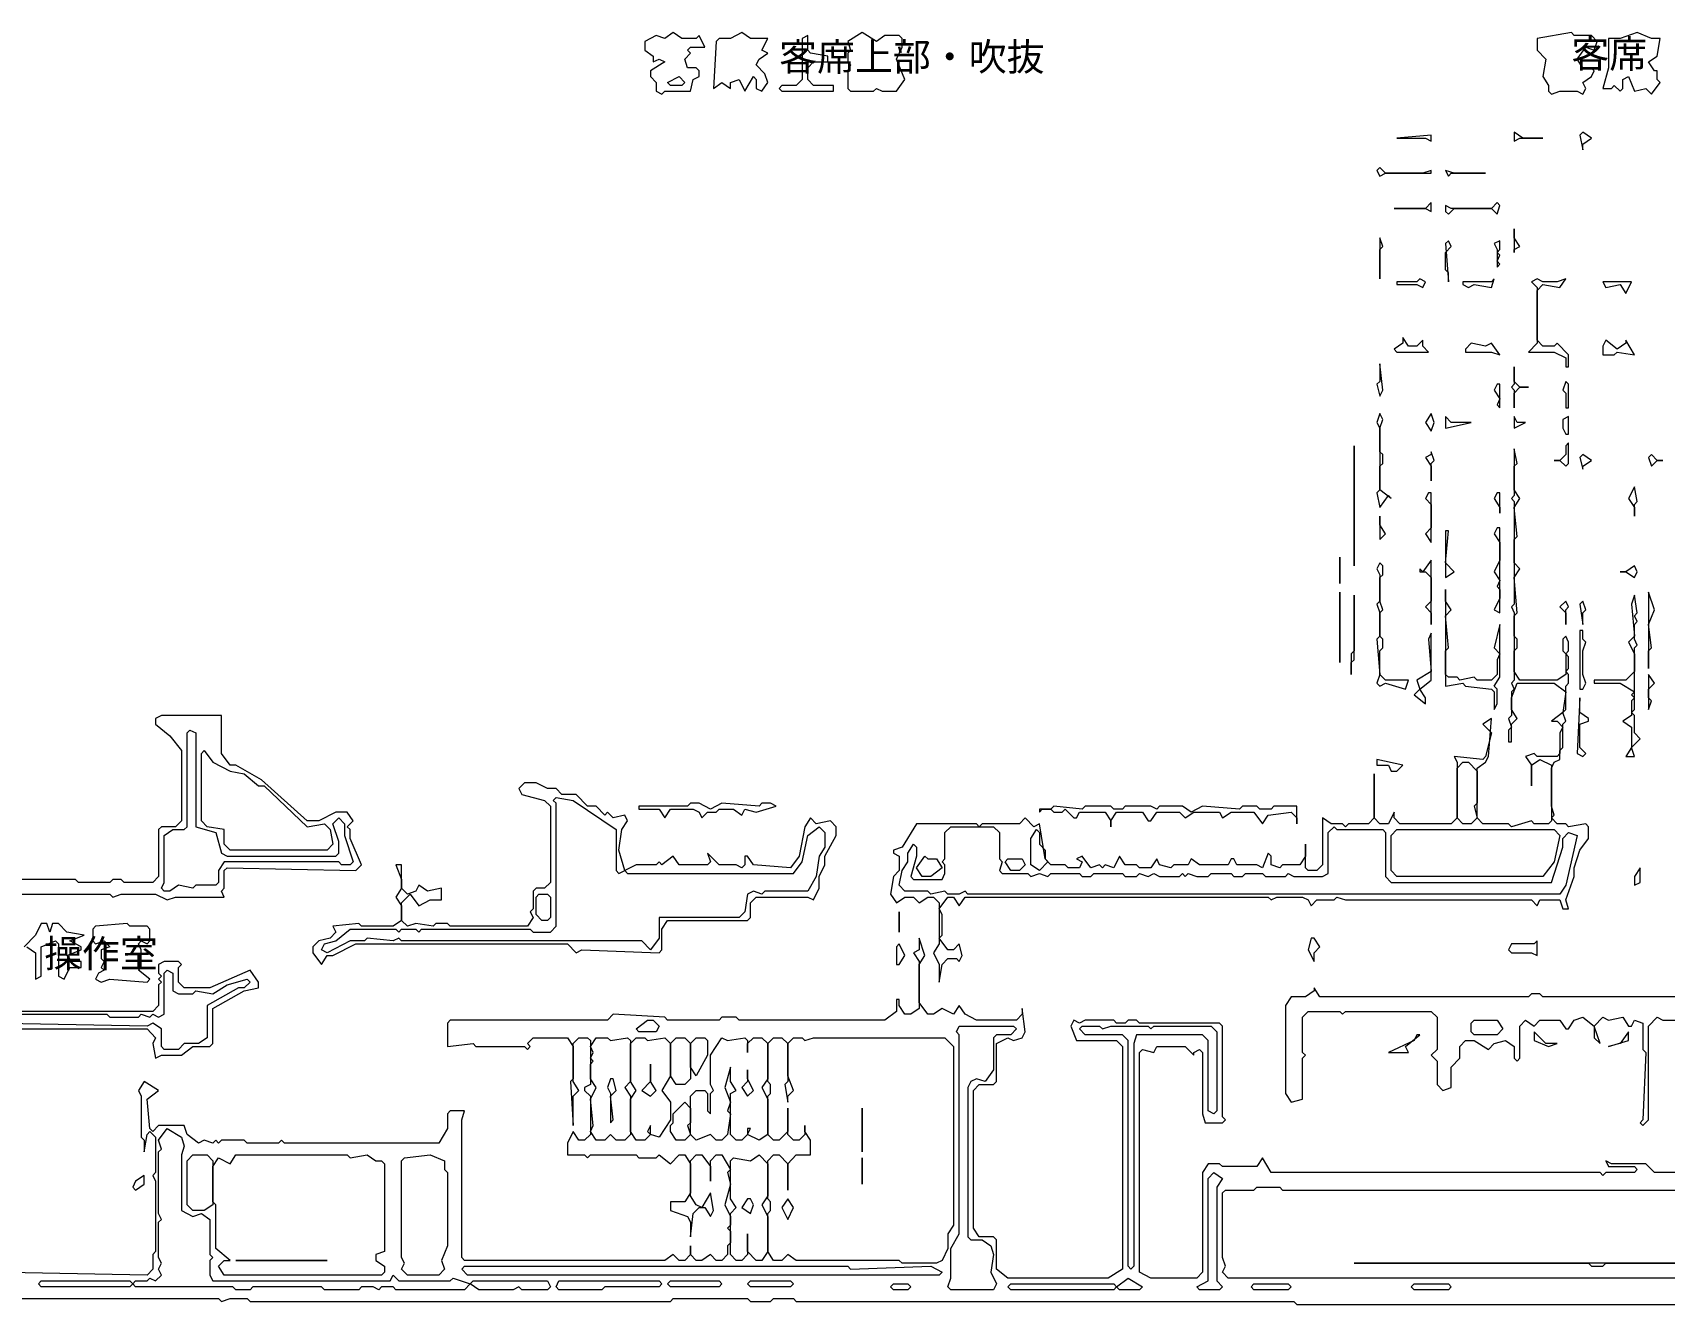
# Model space of a CAD drawing. Header units: millimetres. Extents: x -943 to 56469, y -4146 to 35647.
# Drawn here: x 19751 to 43235, y -351 to 17943 of the extents above; entities that cross this region are included whole.
import ezdxf

# ---------------------------------------------------------------- set-up
doc = ezdxf.new("R2010")
doc.units = ezdxf.units.MM
doc.layers.add('EDITABLE_ROOM_LABELS', color=7, linetype='Continuous', lineweight=18, true_color=0x50555f)
doc.layers.add('RASTER_CONTOURS', color=7, linetype='Continuous', lineweight=18, true_color=0x50555f)
doc.styles.add('JAPANESE', font='msgothic.ttc')

msp = doc.modelspace()

# ---------------------------------------------------------------- linework, layer by layer
at = {"layer": 'RASTER_CONTOURS'}
for points in [[(29342, 17901), (29301, 17859), (29095, 17859), (28972, 17943), (28848, 17859), (28725, 17901), (28560, 17817), (28560, 17690), (28684, 17606), (28684, 17522), (28766, 17564), (28848, 17522), (28643, 17395), (28643, 17311), (28725, 17227), (28725, 17100), (28807, 17058), (28848, 17100), (29219, 17100), (29260, 17269), (29342, 17311), (29342, 17395), (29301, 17437), (29178, 17437), (29137, 17564), (29219, 17648), (29178, 17690), (29219, 17732), (29425, 17732)], [(30330, 17859), (30083, 17859), (29960, 17943), (29795, 17859), (29631, 17859), (29589, 17817), (29548, 17142), (29672, 17227), (29795, 17142), (29795, 17227), (29919, 17269), (30001, 17100), (30125, 17311), (30166, 17269), (30166, 17142), (30248, 17100), (30330, 17227), (30289, 17353), (30166, 17479), (30207, 17564), (30330, 17648), (30248, 17690)], [(30824, 17859), (30824, 17269), (30742, 17184), (30536, 17184), (30495, 17142), (30536, 17100), (31277, 17100), (31277, 17184), (30989, 17184), (30907, 17269), (30907, 17437), (30989, 17522), (31195, 17522), (31195, 17606), (30948, 17648), (30907, 17690), (30907, 17901)], [(31483, 17817), (31524, 17690), (31483, 17648), (31483, 17522), (31524, 17479), (31483, 17395), (31483, 17142), (31524, 17100), (31853, 17100), (31895, 17142), (31977, 17100), (32183, 17100), (32306, 17269), (32183, 17564), (32265, 17732), (32265, 17859), (32224, 17901), (32018, 17901), (31895, 17817), (31689, 17943)], [(41403, 17859), (41403, 17690), (41527, 17564), (41486, 17311), (41568, 17184), (41568, 17100), (41609, 17058), (41733, 17100), (41980, 17100), (42062, 17058), (42103, 17142), (42062, 17227), (42186, 17311), (42227, 17395), (42186, 17437), (42062, 17437), (41980, 17564), (42103, 17732), (42227, 17690), (42268, 17817), (42186, 17901), (41939, 17901), (41897, 17943)], [(42433, 17859), (42433, 17437), (42350, 17142), (42474, 17142), (42515, 17184), (42597, 17100), (42638, 17142), (42638, 17269), (42721, 17311), (42803, 17100), (42968, 17142), (43050, 17058), (43173, 17227), (43132, 17269), (43132, 17395), (43091, 17395), (43009, 17522), (43132, 17606), (43173, 17859), (43050, 17859), (42844, 17943), (42597, 17859)], [(28890, 17227), (29054, 17311), (29137, 17227), (29095, 17184), (28931, 17184)], [(39386, 16426), (39798, 16426), (39880, 16383), (39880, 16468)], [(41074, 16510), (41074, 16383), (41156, 16426), (41486, 16426), (41198, 16426)], [(42062, 16510), (42021, 16468), (42062, 16257), (42062, 16341), (42186, 16426)], [(39098, 15962), (39139, 15878), (39222, 15920), (39880, 15920), (39880, 15962), (39757, 15920), (39222, 15920), (39139, 16004)], [(40086, 15962), (40127, 15878), (40169, 15920), (40662, 15920), (40210, 15920)], [(39880, 15498), (39798, 15414), (39345, 15414), (39798, 15414), (39880, 15372)], [(40868, 15456), (40827, 15498), (40745, 15414), (40169, 15414), (40086, 15456), (40086, 15372), (40127, 15330), (40210, 15414), (40745, 15414), (40827, 15330)], [(41074, 15119), (41074, 14782), (41074, 14824), (41156, 14866), (41074, 14992)], [(39139, 14992), (39139, 14402), (39139, 14824), (39181, 14866)], [(40127, 14950), (40086, 14908), (40127, 14360), (40127, 14487), (40086, 14529), (40086, 14782), (40169, 14866)], [(40868, 14950), (40786, 14908), (40827, 14824), (40827, 14571), (40868, 14613), (40827, 14655), (40868, 14740), (40827, 14782), (40868, 14824)], [(39798, 14360), (39716, 14402), (39675, 14360), (39386, 14360), (39386, 14318), (39675, 14318), (39757, 14276)], [(40786, 14402), (40745, 14360), (40333, 14360), (40333, 14318), (40415, 14276), (40498, 14318), (40745, 14276)], [(41403, 14402), (41321, 14360), (41403, 14276), (41403, 13475), (41280, 13348), (41650, 13348), (41815, 13264), (41815, 13138), (41856, 13138), (41856, 13306), (41692, 13475), (41650, 13433), (41486, 13433), (41403, 13517), (41403, 14234), (41486, 14318), (41733, 14276), (41815, 14402), (41692, 14360), (41486, 14360)], [(42350, 14360), (42391, 14276), (42597, 14318), (42680, 14192), (42762, 14360)], [(39345, 13391), (39386, 13348), (39839, 13348), (39757, 13433), (39757, 13517), (39675, 13433), (39551, 13433), (39469, 13559), (39469, 13475)], [(40374, 13391), (40374, 13348), (40745, 13348), (40868, 13306), (40745, 13475), (40662, 13433), (40457, 13475)], [(42350, 13433), (42350, 13306), (42515, 13306), (42556, 13348), (42803, 13306), (42680, 13517), (42680, 13475), (42556, 13391), (42391, 13517)], [(39139, 13180), (39139, 12927), (39098, 12885), (39139, 12716), (39181, 12801)], [(41074, 13138), (41074, 12885), (41033, 12843), (41074, 12801), (41074, 12548), (41074, 12758), (41156, 12843), (41280, 12843), (41156, 12843), (41074, 12927)], [(41815, 12927), (41774, 12801), (41815, 12758), (41815, 12548), (41856, 12548), (41856, 12885)], [(40827, 12885), (40786, 12801), (40868, 12674), (40827, 12590), (40868, 12548), (40868, 12885)], [(39139, 12463), (39098, 12337), (39139, 12253), (39139, 11367), (39098, 11325), (39139, 11114), (39263, 11283), (39304, 11241), (39139, 11367), (39139, 11705), (39181, 11747), (39181, 11873), (39139, 11915), (39139, 12253), (39181, 12379)], [(39880, 12463), (39798, 12337), (39880, 12210), (39922, 12337)], [(40086, 12421), (40086, 12253), (40457, 12337), (40169, 12337)], [(41074, 12421), (41074, 12253), (41239, 12337), (41115, 12337)], [(41774, 12379), (41774, 12253), (41815, 12168), (41856, 12168), (41856, 12421)], [(38769, 12000), (38769, 10271)], [(41856, 12042), (41815, 12000), (41815, 11873), (41733, 11789), (41650, 11789), (41733, 11789), (41815, 11705), (41856, 11747)], [(41074, 11957), (41074, 11283), (41033, 11241), (41074, 11199), (41074, 9723), (41033, 9681), (41074, 9597), (41074, 8627), (41033, 8585), (41074, 8501), (41033, 8459), (41033, 8122), (40992, 8079), (41033, 7953), (40992, 7911), (40992, 7742), (41033, 7742), (41033, 7995), (41115, 8079), (41033, 8206), (41033, 8374), (41115, 8585), (41650, 8585), (41815, 8459), (41774, 8164), (41609, 8037), (41692, 8037), (41774, 7953), (41733, 7869), (41733, 7574), (41692, 7531), (41403, 7531), (41362, 7574), (41239, 7531), (41321, 7405), (41321, 7110), (41321, 7405), (41445, 7489), (41609, 7405), (41609, 6604), (41568, 6562), (41362, 6562), (41321, 6604), (41033, 6520), (40992, 6562), (40621, 6562), (40539, 6646), (40539, 7363), (40662, 7447), (40704, 7531), (40745, 8079), (40621, 7995), (40745, 7869), (40662, 7531), (40621, 7489), (40210, 7531), (40251, 7447), (40251, 6646), (40169, 6562), (39428, 6562), (39345, 6646), (39345, 6731), (39263, 6562), (39139, 6562), (39057, 6646), (39057, 7279), (39057, 6646), (38975, 6562), (38687, 6562), (38645, 6520), (38604, 6562), (38440, 6562), (38316, 6646), (38316, 5972), (38234, 5888), (38110, 5888), (38069, 5930), (38069, 6267), (38069, 6098), (37987, 5972), (37740, 5972), (37699, 5930), (37575, 5972), (37575, 6098), (37534, 6140), (37452, 5930), (37369, 5972), (37081, 5972), (37040, 6056), (36999, 6056), (36958, 5972), (36546, 5972), (36423, 6056), (36381, 5972), (36176, 5972), (36134, 5930), (35970, 5972), (35929, 6056), (35846, 5930), (35682, 5930), (35640, 5972), (35476, 5972), (35393, 6098), (35311, 5930), (35188, 5972), (35147, 5930), (35105, 5972), (34982, 5930), (34858, 6098), (34776, 6056), (34858, 6014), (34817, 5930), (34653, 5930), (34611, 5972), (34406, 5972), (34323, 6056), (34241, 6562), (34159, 6520), (34035, 6646), (33953, 6562), (33418, 6562), (33376, 6520), (33335, 6562), (32471, 6562), (32265, 6225), (32142, 6183), (32142, 6140), (32224, 6098), (32224, 5888), (32142, 5803), (32100, 5550), (32183, 5424), (32306, 5508), (32430, 5508), (32512, 5424), (32636, 5508), (32718, 5508), (32800, 5424), (32800, 4834), (32718, 4707), (32800, 4539), (32800, 4286), (32841, 4539), (32924, 4623), (33047, 4623), (33088, 4581), (33129, 4665), (33088, 4834), (33006, 4749), (32924, 4749), (32800, 4918), (32841, 4960), (32841, 5255), (32800, 5340), (32924, 5508), (33006, 5508), (33088, 5382), (33171, 5508), (37534, 5508), (37575, 5466), (37658, 5508), (38028, 5508), (38110, 5466), (38151, 5382), (38234, 5466), (38481, 5466), (38522, 5508), (38645, 5466), (41321, 5466), (41403, 5382), (41445, 5466), (41733, 5466), (41774, 5340), (41856, 5340), (41815, 5466), (41939, 5803), (41939, 5930), (42021, 6183), (42144, 6351), (42144, 6520), (42103, 6562), (41856, 6520), (41815, 6562), (41692, 6562), (41609, 6646), (41650, 6688), (41609, 6815), (41609, 7363), (41650, 7447), (41733, 7489), (41733, 7616), (41774, 7658), (41774, 7995), (41815, 8037), (41774, 8164), (41815, 8206), (41815, 8543), (41856, 8585), (41856, 8712), (41815, 8754), (41856, 8796), (41856, 8965), (41815, 9007), (41856, 9049), (41856, 9175), (41815, 9260), (41774, 9218), (41774, 9049), (41815, 9007), (41815, 8712), (41692, 8627), (41156, 8627), (41074, 8754), (41074, 9049), (41115, 9091), (41115, 9218), (41074, 9260), (41074, 9555), (41115, 9597), (41074, 10103), (41156, 10229), (41074, 10314), (41074, 10651), (41115, 10693), (41074, 11114), (41156, 11241), (41074, 11367), (41074, 11705), (41115, 11747)], [(39880, 11915), (39880, 11873), (39798, 11831), (39880, 11705), (39880, 11494), (39880, 11747), (39922, 11789)], [(42062, 11873), (42021, 11831), (42062, 11662), (42062, 11705), (42186, 11789)], [(43009, 11831), (43050, 11705), (43132, 11789), (43215, 11789), (43132, 11789), (43050, 11873)], [(39839, 11325), (39798, 11241), (39880, 11157), (39880, 10819), (39798, 10735), (39880, 10609), (39880, 11325)], [(40827, 11325), (40786, 11241), (40868, 11114), (40868, 11030), (40868, 11325)], [(42803, 11409), (42721, 11241), (42803, 11114), (42803, 10988), (42803, 11157), (42844, 11199)], [(39139, 10988), (39139, 10651), (39222, 10735), (39139, 10861)], [(40827, 10819), (40786, 10735), (40868, 10609), (40868, 10356), (40786, 10187), (40868, 10061), (40827, 9976), (40868, 9934), (40868, 9808), (40786, 9639), (40868, 9597), (40868, 10819)], [(40127, 10777), (40086, 10777), (40086, 10103), (40210, 10187), (40086, 10314)], [(38563, 10398), (38563, 10018)], [(39880, 10356), (39757, 10187), (39716, 10229), (39716, 10187), (39798, 10187), (39880, 10103), (39880, 9766), (39798, 9681), (39880, 9597), (39880, 9428)], [(39139, 10314), (39098, 10229), (39139, 10145), (39139, 9766), (39098, 9723), (39139, 9597), (39139, 9260), (39098, 9218), (39139, 8712), (39098, 8585), (39139, 8543), (39222, 8585), (39510, 8501), (39551, 8627), (39222, 8627), (39139, 8712), (39139, 9049), (39181, 9091), (39181, 9218), (39139, 9260), (39139, 9597), (39181, 9639), (39139, 9766), (39139, 10103), (39181, 10145), (39181, 10271)], [(42844, 10187), (42803, 10271), (42680, 10187), (42597, 10187), (42680, 10187), (42803, 10103)], [(38563, 9892), (38563, 8880)], [(40086, 9934), (40086, 8543), (40333, 8585), (40374, 8543), (40745, 8501), (40786, 8459), (40786, 8206), (40827, 8290), (40827, 8501), (40786, 8543), (40868, 8670), (40868, 9428), (40786, 9091), (40868, 9007), (40827, 8922), (40827, 8712), (40745, 8627), (40539, 8627), (40498, 8670), (40292, 8627), (40251, 8670), (40127, 8670), (40086, 8712), (40086, 9049), (40127, 9091), (40086, 9555), (40169, 9639), (40086, 9766)], [(43009, 9892), (43009, 8796), (43009, 9049), (43050, 9091), (43009, 9428), (43091, 9639)], [(38769, 9850), (38769, 9049), (38728, 9007), (38728, 8712), (38728, 8880), (38769, 8922)], [(41815, 9766), (41733, 9681), (41815, 9597), (41815, 9428), (41815, 9639), (41856, 9681)], [(42062, 9766), (42021, 9723), (42062, 9428), (42062, 9597), (42103, 9639)], [(42803, 9850), (42762, 9723), (42803, 9260), (42721, 9175), (42803, 9007), (42803, 8754), (42680, 8627), (42227, 8627), (42227, 8585), (42597, 8585), (42803, 8459), (42762, 8417), (42803, 8374), (42762, 8332), (42762, 8122), (42638, 8037), (42762, 7953), (42762, 7658), (42680, 7531), (42803, 7531), (42762, 7658), (42885, 7784), (42803, 7869), (42803, 8122), (42762, 8164), (42803, 8206), (42803, 9091), (42844, 9133), (42803, 9218), (42803, 9428), (42844, 9470), (42803, 9555), (42844, 9597)], [(39880, 9302), (39839, 9218), (39880, 8754), (39675, 8627), (39716, 8501), (39633, 8417), (39798, 8290), (39798, 8374), (39716, 8501), (39880, 8627)], [(42021, 9344), (42021, 8501), (42062, 8501), (42103, 8585), (42062, 8712), (42062, 9049), (42103, 9175), (42062, 9218), (42062, 9344)], [(43009, 8712), (43009, 8206), (43050, 8332), (43009, 8374), (43009, 8501), (43091, 8585)], [(42021, 8374), (41980, 7574), (42062, 7531), (42103, 7574), (42021, 7658), (42021, 7995), (42144, 8037), (42144, 8079), (42021, 8164)], [(21974, 7869), (22015, 7911), (22098, 7869), (22098, 6520), (22386, 6435), (22468, 6140), (22550, 6098), (24115, 6098), (24156, 6140), (24156, 6309), (24073, 6562), (24156, 6646), (24238, 6562), (24238, 6393), (24362, 6014), (24320, 5972), (24197, 5972), (24156, 6014), (22509, 6014), (22427, 5888), (22427, 5719), (22386, 5677), (22098, 5677), (22056, 5635), (21851, 5677), (21727, 5592), (21645, 5592), (21604, 5635), (21645, 5719), (21645, 6393), (21768, 6478), (21933, 6478), (21974, 6520)], [(22180, 7574), (22221, 7616), (22345, 7447), (22592, 7321), (22797, 7279), (23003, 7110), (23085, 7110), (23703, 6520), (23950, 6562), (24032, 6478), (24073, 6267), (23991, 6183), (22592, 6183), (22509, 6267), (22509, 6478), (22262, 6520), (22180, 6604)], [(39098, 7489), (39098, 7405), (39263, 7405), (39304, 7321), (39386, 7321), (39469, 7405)], [(40333, 7447), (40415, 7447), (40539, 7321), (40539, 6857), (40498, 6815), (40539, 6646), (40457, 6562), (40333, 6562), (40251, 6646), (40251, 7363)], [(23785, 4707), (23909, 4539), (23991, 4665), (24073, 4665), (24403, 4834), (27449, 4834), (27572, 4707), (27655, 4749), (28766, 4707), (28807, 4749), (28807, 5044), (28890, 5171), (30042, 5171), (30083, 5213), (30083, 5424), (30166, 5508), (30907, 5508), (30989, 5466), (31071, 5635), (31071, 5803), (31154, 5972), (31154, 6098), (31318, 6393), (31318, 6520), (31236, 6604), (31030, 6562), (30948, 6646), (30865, 6520), (30783, 6098), (30660, 5930), (30125, 5972), (30042, 6098), (30001, 6098), (30001, 5972), (29960, 5930), (29878, 5972), (29631, 5972), (29466, 6140), (29507, 6014), (29466, 5972), (29054, 5972), (28972, 6098), (28807, 5972), (28766, 6014), (28725, 5972), (28437, 5972), (28272, 5888), (28190, 6183), (28231, 6478), (28313, 6604), (28272, 6688), (28107, 6646), (28025, 6731), (27984, 6688), (27860, 6815), (27737, 6815), (27572, 6983), (27367, 6983), (27284, 7068), (27161, 7068), (26996, 7152), (26831, 7152), (26749, 7068), (26790, 6983), (27120, 6899), (27202, 6815), (27202, 5719), (27120, 5635), (26996, 5635), (26955, 5592), (26955, 5340), (26914, 5297), (26955, 5213), (26873, 5087), (25761, 5087), (25720, 5129), (25555, 5129), (25514, 5087), (25267, 5129), (25144, 5087), (25061, 5171), (25061, 5424), (25185, 5550), (25308, 5382), (25473, 5466), (25638, 5466), (25638, 5635), (25432, 5592), (25308, 5677), (25267, 5592), (25144, 5550), (25061, 5635), (25061, 5972), (24979, 5972), (25061, 5761), (25061, 5635), (24979, 5508), (25061, 5382), (25061, 5171), (24938, 5087), (24485, 5087), (24444, 5129), (24073, 5087), (24115, 5002), (24032, 4918), (23868, 4876), (23785, 4792)], [(23909, 4749), (23950, 4834), (24115, 4876), (24320, 5044), (24979, 5044), (25020, 5002), (25061, 5044), (25267, 5044), (25308, 5002), (25349, 5044), (26914, 5044), (26955, 5002), (27202, 5002), (27284, 5087), (27284, 6857), (27243, 6899), (27284, 6941), (27531, 6899), (28149, 6478), (28149, 5888), (28190, 5845), (28272, 5888), (28313, 5845), (30701, 5845), (30824, 6014), (30907, 6393), (31071, 6520), (31154, 6435), (31154, 6225), (31071, 6098), (31030, 5803), (30907, 5592), (30289, 5592), (30248, 5550), (30125, 5592), (30042, 5550), (30001, 5297), (29919, 5213), (28766, 5213), (28766, 4918), (28643, 4749), (28519, 4876), (25061, 4876), (25020, 4918), (24938, 4876), (24567, 4918), (24526, 4876), (24320, 4876), (23991, 4707)], [(28478, 6773), (28766, 6773), (28848, 6646), (28931, 6773), (29260, 6773), (29342, 6731), (29384, 6646), (29466, 6731), (29589, 6731), (29631, 6773), (29836, 6773), (29960, 6688), (30001, 6773), (30166, 6731), (30454, 6815), (30371, 6857), (30248, 6857), (30207, 6815), (29672, 6857), (29507, 6773), (29342, 6857), (29219, 6857), (29178, 6815), (28478, 6815)], [(34241, 6773), (34241, 6731), (34282, 6773), (34406, 6773), (34447, 6731), (34570, 6731), (34611, 6773), (34735, 6646), (34776, 6646), (34817, 6731), (35188, 6731), (35270, 6604), (35270, 6520), (35270, 6604), (35352, 6731), (35723, 6731), (35805, 6604), (35846, 6604), (35929, 6731), (36258, 6731), (36340, 6646), (36464, 6731), (36834, 6731), (36875, 6646), (36999, 6731), (37328, 6731), (37452, 6562), (37534, 6688), (37863, 6731), (37946, 6646), (37946, 6562), (37946, 6815), (37616, 6815), (37575, 6773), (37411, 6773), (37369, 6815), (37164, 6815), (37122, 6773), (36587, 6815), (36423, 6731), (36299, 6815), (35970, 6815), (35929, 6773), (35846, 6815), (35476, 6815), (35435, 6773), (35311, 6773), (35270, 6815), (34900, 6815), (34858, 6773), (34447, 6815), (34406, 6773)], [(32224, 5677), (32265, 5888), (32347, 6014), (32347, 6140), (32430, 6267), (32471, 6225), (32471, 6098), (32389, 5803), (32430, 5761), (32841, 5761), (32882, 5845), (32882, 5972), (32841, 6014), (32882, 6056), (32882, 6435), (32965, 6520), (33582, 6520), (33665, 6435), (33665, 6056), (33706, 6014), (33665, 5888), (33706, 5845), (34076, 5845), (34117, 5803), (34241, 5845), (34364, 5803), (34406, 5845), (34817, 5845), (34858, 5803), (34982, 5803), (35023, 5845), (35435, 5845), (35476, 5803), (35640, 5803), (35682, 5845), (35805, 5803), (35887, 5845), (35970, 5803), (36258, 5803), (36299, 5845), (36340, 5803), (36381, 5845), (36505, 5803), (36670, 5803), (36711, 5845), (36999, 5845), (37040, 5803), (37164, 5803), (37205, 5845), (37452, 5845), (37493, 5803), (37781, 5803), (37822, 5845), (37904, 5803), (38316, 5803), (38398, 5845), (38398, 6435), (38481, 6520), (38522, 6478), (39181, 6478), (39222, 6435), (39222, 5803), (39304, 5719), (41609, 5719), (41774, 6225), (41774, 6351), (41856, 6435), (41980, 6393), (41815, 5677), (41733, 5550), (33212, 5550), (33171, 5592), (33088, 5550), (32924, 5550), (32882, 5592), (32677, 5550), (32636, 5592), (32306, 5592)], [(34200, 6478), (34241, 6435), (34241, 6267), (34323, 6183), (34323, 6056), (34364, 6014), (34241, 5888), (34117, 5972), (34117, 6351)], [(39304, 5888), (39304, 6393), (39386, 6478), (41650, 6478), (41733, 6393), (41650, 6014), (41486, 5803), (39386, 5803)], [(32594, 6098), (32636, 6056), (32759, 6056), (32841, 5930), (32677, 5803), (32553, 5803), (32471, 5930)], [(33747, 6014), (33788, 6056), (33994, 6056), (34035, 5972), (33953, 5888), (33829, 5888)], [(42885, 5930), (42803, 5803), (42803, 5677), (42885, 5719)], [(27037, 5550), (27161, 5550), (27202, 5508), (27202, 5213), (27161, 5171), (27078, 5171), (26996, 5255), (26996, 5508)], [(32224, 5297), (32224, 5002)], [(20657, 5087), (20616, 5044), (20616, 4876), (20657, 4834), (20780, 4876), (20863, 4792), (20739, 4749), (20739, 4623), (20780, 4581), (20739, 4496), (20780, 4454), (20698, 4412), (20657, 4328), (20739, 4286), (20863, 4328), (21398, 4286), (21439, 4328), (21274, 4454), (21315, 4496), (21315, 4749), (21274, 4834), (21315, 4876), (21398, 4834), (21439, 4876), (21439, 5044), (21398, 5087), (21151, 5087), (21110, 5129)], [(32224, 4834), (32183, 4792), (32183, 4539), (32224, 4539), (32306, 4665)], [(38151, 4918), (38110, 4749), (38193, 4581), (38193, 4707), (38275, 4792), (38193, 4918)], [(41403, 4876), (41362, 4834), (41033, 4834), (40992, 4749), (41033, 4707), (41321, 4707), (41403, 4665)], [(28437, 3611), (28601, 3738), (28684, 3738), (28766, 3653), (28725, 3569), (28478, 3569)], [(33088, 3653), (33870, 3653), (33912, 3611), (33829, 3527), (33623, 3527), (33582, 3485), (33582, 3021), (33459, 2853), (33335, 2895), (33253, 2853), (33212, 2768), (33212, 618), (33253, 576), (33418, 576), (33541, 492), (33582, 366), (33541, 113), (33623, -56), (33582, -140), (32965, -140), (32924, -98), (32965, 28), (32965, 450), (33088, 661), (33088, 3527), (33047, 3569)], [(36711, 3653), (36793, 3569), (36793, 2431), (36752, 2389), (36670, 2431), (36670, 3443), (36587, 3527), (35640, 3527), (35599, 3401), (35599, 197), (35558, 155), (35517, 197), (35517, 3443), (35435, 3527), (34900, 3527), (34817, 3611), (34858, 3653), (35105, 3653), (35147, 3611), (35270, 3653), (35805, 3653), (35846, 3611), (35887, 3653)], [(39716, 3527), (39675, 3527), (39633, 3443), (39263, 3274), (39551, 3274), (39510, 3358)], [(40457, 3696), (40498, 3738), (40827, 3738), (40909, 3611), (40827, 3527), (40498, 3527), (40457, 3569)], [(41362, 3569), (41362, 3443), (41568, 3358), (41692, 3401), (41527, 3401)], [(42721, 3569), (42597, 3401), (42433, 3358), (42721, 3443)], [(27860, 3485), (28025, 3485), (28066, 3443), (28313, 3485), (28354, 3443), (28354, 2853), (28272, 2768), (28354, 2642), (28354, 2094), (28272, 2009), (28149, 2009), (28066, 2094), (27984, 2009), (27860, 2009), (27778, 2136), (27819, 2220), (27778, 2600), (27860, 2768), (27778, 2895), (27778, 3105), (27819, 3148), (27778, 3190), (27819, 3274), (27778, 3358)], [(28848, 3485), (28931, 3401), (28931, 2937), (28807, 2726), (28931, 2557), (28931, 2305), (28766, 2052), (28643, 2094), (28643, 2220), (28601, 2136), (28643, 2094), (28560, 2009), (28437, 2009), (28354, 2136), (28354, 2600), (28437, 2726), (28354, 2853), (28354, 3401), (28437, 3485), (28560, 3485), (28601, 3443)], [(29013, 3485), (29137, 3485), (29219, 3401), (29219, 2895), (29137, 2810), (29013, 2810), (28931, 2937), (28931, 3401)], [(29672, 3485), (29754, 3443), (30001, 3485), (30042, 3443), (30042, 3274), (30042, 3401), (30125, 3485), (30248, 3485), (30330, 3401), (30330, 2895), (30248, 2768), (30330, 2600), (30330, 2094), (30207, 2009), (30042, 2094), (30083, 2178), (30042, 2178), (30042, 2094), (29960, 2009), (29878, 2009), (29795, 2094), (29795, 2684), (29878, 2726), (29795, 2853), (29795, 3063), (29713, 2768), (29795, 2557), (29754, 2431), (29795, 2389), (29754, 2094), (29672, 2009), (29589, 2009), (29507, 2094), (29301, 2009), (29219, 2094), (29219, 2642), (29301, 2726), (29425, 2726), (29466, 2684), (29466, 2431), (29507, 2389), (29507, 2684), (29548, 2726), (29507, 2810), (29507, 3232)], [(29425, 3485), (29466, 3443), (29466, 3232), (29301, 2937), (29219, 3063), (29219, 3401), (29301, 3485)], [(30413, 3485), (30536, 3485), (30618, 3401), (30618, 2853), (30577, 2810), (30618, 2557), (30618, 2642), (30701, 2726), (30618, 2937), (30618, 3401), (30701, 3485), (30824, 3485), (30865, 3443), (30989, 3485), (32882, 3485), (33006, 3358), (33006, 787), (32924, 661), (32924, 450), (32841, 281), (32759, 239), (32265, 239), (32224, 281), (30742, 281), (30618, 366), (30536, 281), (30413, 281), (30330, 408), (30330, 956), (30371, 998), (30371, 1124), (30330, 1166), (30330, 1714), (30413, 1799), (30495, 1799), (30618, 1672), (30618, 1293), (30618, 1672), (30742, 1799), (30948, 1799), (30948, 2009), (30865, 2136), (30865, 2220), (30865, 2094), (30783, 2009), (30701, 2009), (30618, 2094), (30618, 2473), (30618, 2136), (30495, 2009), (30413, 2009), (30330, 2094), (30330, 2642), (30371, 2684), (30371, 2810), (30330, 2853), (30330, 3401)], [(28643, 3105), (28643, 2853), (28519, 2726), (28643, 2642), (28725, 2726), (28643, 2853)], [(28107, 2895), (28066, 2895), (28025, 2768), (28066, 2684), (28066, 2262), (28107, 2305), (28066, 2642), (28149, 2726)], [(30042, 3021), (30042, 2853), (29960, 2768), (30042, 2642), (30125, 2726), (30042, 2895)], [(29137, 2557), (29219, 2473), (29219, 2262), (29178, 2220), (29219, 2094), (29137, 2009), (29013, 2009), (28931, 2136), (28931, 2220), (28972, 2262), (28972, 2389)], [(31689, 2473), (31689, 1841)], [(21562, 2009), (21686, 2178), (21892, 2052), (21933, 1925), (21892, 1799), (21892, 998), (22056, 914), (22180, 956), (22303, 871), (22303, 366), (22345, 323), (22303, 281), (22303, 70), (22345, -14), (24897, -14), (24938, 70), (25020, -14), (25761, -14), (25802, 28), (26049, -56), (25967, -140), (24979, -140), (24938, -98), (24773, -98), (24732, -140), (24650, -98), (24485, -98), (24444, -140), (23950, -140), (23909, -98), (22921, -98), (22880, -140), (22674, -140), (22633, -98), (21233, -98), (21192, -56), (21233, -14), (21398, -14), (21439, 28), (21521, -14), (21604, 70), (21562, 155), (21604, 239), (21562, 323), (21562, 829), (21604, 871), (21562, 956), (21562, 1841), (21604, 1883)], [(22056, 1799), (22262, 1799), (22345, 1714), (22345, 1082), (22221, 998), (22056, 998), (21974, 1082), (21974, 1714)], [(22427, 1757), (22592, 1672), (22674, 1799), (24279, 1799), (24320, 1757), (24567, 1799), (24691, 1714), (24773, 1714), (24814, 1672), (24814, 408), (24691, 366), (24691, 281), (24814, 197), (24814, 113), (24773, 70), (22509, 70), (22427, 197), (22509, 281), (22592, 281), (22386, 450), (22386, 1082), (22345, 1124), (22345, 1630)], [(25103, 1757), (25473, 1799), (25679, 1714), (25679, 1588), (25720, 1546), (25720, 492), (25638, 281), (25679, 155), (25596, 70), (25144, 70), (25061, 155), (25103, 239), (25061, 323), (25061, 1714)], [(30207, 1799), (30330, 1672), (30330, 1209), (30248, 1082), (30330, 914), (30330, 408), (30248, 281), (30166, 281), (30042, 408), (30042, 661), (30042, 366), (29960, 281), (29878, 281), (29795, 366), (29795, 956), (29878, 1040), (29795, 1166), (29795, 1714), (29836, 1757), (30083, 1714)], [(31689, 1757), (31689, 1377)], [(21357, 1504), (21233, 1419), (21192, 1335), (21233, 1293), (21357, 1377)], [(36752, 1546), (36875, 1461), (36793, 1335), (36793, -14), (36875, -98), (36834, -140), (36546, -140), (36505, -98), (36670, -14), (36670, 1461)], [(36875, 1251), (36917, 1293), (37328, 1293), (37369, 1335), (37699, 1335), (37740, 1293), (44038, 1293), (44120, 1209), (44120, 323), (44038, 239), (38769, 239), (42144, 239), (42186, 197), (42350, 197), (42391, 239), (43914, 239), (44120, 113), (44038, 28), (36958, 28), (36875, 113), (36917, 197), (36875, 323)], [(30042, 1166), (29960, 1040), (30083, 956), (30125, 1082), (30083, 1166)], [(30618, 1166), (30536, 1040), (30618, 871), (30701, 1040)], [(22674, 281), (23991, 281)], [(25926, 155), (25967, 197), (31483, 197), (31524, 155), (32677, 197), (32841, 113), (32800, 70), (26008, 70)], [(35352, -98), (35517, 28), (35723, -98), (35682, -140), (35393, -140)], [(19834, -56), (19875, -14), (21151, -14), (21192, -56), (21151, -98), (19875, -98)], [(26049, -56), (26090, -14), (27161, -14), (27202, -98), (27161, -140), (26790, -140), (26749, -98), (26667, -140), (26173, -140)], [(27284, -98), (27325, -14), (28766, -14), (28807, -56), (28766, -98), (27984, -98), (27943, -140), (27325, -140)], [(28890, -56), (28931, -14), (29631, -14), (29672, -56), (29631, -98), (28931, -98)], [(30042, -56), (30083, -14), (30660, -14), (30701, -56), (30660, -98), (30083, -98)], [(32100, -98), (32142, -56), (32347, -56), (32389, -98), (32347, -140), (32142, -140)], [(33788, -98), (33829, -56), (35311, -56), (35352, -98), (35311, -140), (33829, -140)], [(37287, -98), (37328, -56), (37822, -56), (37863, -98), (37822, -140), (37328, -140)], [(39592, -98), (39633, -56), (40127, -56), (40169, -98), (40127, -140), (39633, -140)]]:
    msp.add_lwpolyline(points, close=True, dxfattribs=at)
for points in [[(18599, 5550), (20863, 5550), (20904, 5508), (21027, 5550), (21521, 5550), (21686, 5466), (21809, 5508), (22509, 5508), (22468, 5592), (22509, 5635), (22509, 5888), (22550, 5930), (24403, 5888), (24485, 5972), (24320, 6351), (24320, 6478), (24279, 6520), (24362, 6604), (24279, 6731), (24115, 6731), (23868, 6604), (23703, 6604), (23044, 7194), (22674, 7405), (22592, 7405), (22468, 7574), (22468, 8122), (21604, 8122), (21521, 8079), (21521, 7995), (21727, 7827), (21892, 7616), (21892, 6604), (21809, 6520), (21604, 6520), (21562, 6478), (21562, 5803), (21480, 5719), (21068, 5719), (21027, 5761), (20904, 5761), (20863, 5719), (20410, 5719), (20369, 5761), (18887, 5761)], [(19669, 4792), (19792, 4707), (19792, 4328), (19875, 4370), (19875, 4792), (20081, 4876), (20122, 4834), (20122, 4370), (20204, 4328), (20286, 4496), (20451, 4496), (20451, 4581), (20327, 4581), (20245, 4665), (20451, 4749), (20451, 4792), (20286, 4876), (20492, 4960), (20245, 5002), (20122, 5129), (20039, 5129), (19998, 5002), (19957, 5129), (19875, 5129), (19792, 4960), (19628, 4792)], [(43462, 1546), (43091, 1546), (42968, 1672), (42474, 1672), (42391, 1714), (42433, 1630), (42803, 1630), (42844, 1588), (42803, 1546), (42391, 1546), (42350, 1504), (42309, 1546), (37575, 1546), (37452, 1757), (37369, 1630), (36875, 1630), (36834, 1672), (36670, 1672), (36587, 1546), (36587, 113), (36505, 28), (35846, 28), (35682, 113), (35682, 3274), (35723, 3316), (35887, 3274), (35929, 3358), (36340, 3358), (36464, 3232), (36464, 3274), (36546, 3316), (36587, 3274), (36587, 2389), (36628, 2262), (36875, 2262), (36917, 2305), (36875, 2347), (36875, 3653), (36834, 3696), (35682, 3696), (35640, 3738), (35517, 3738), (35476, 3696), (35352, 3696), (35311, 3738), (34900, 3738), (34817, 3696), (34735, 3738), (34694, 3653), (34776, 3443), (35352, 3443), (35435, 3358), (35435, 155), (35229, 28), (33788, 28), (33623, 155), (33623, 576), (33582, 618), (33376, 618), (33294, 745), (33294, 2726), (33376, 2810), (33582, 2810), (33623, 2853), (33623, 3401), (33788, 3485), (33870, 3443), (33994, 3485), (34035, 3569), (33994, 3906), (33994, 3822), (33912, 3738), (33335, 3738), (33171, 3822), (33088, 3948), (33006, 3822), (32841, 3906), (32718, 3822), (32636, 3822), (32512, 3991), (32512, 4539), (32594, 4665), (32512, 4918), (32512, 4749), (32430, 4707), (32512, 4581), (32512, 3906), (32389, 3822), (32306, 3822), (32224, 3948), (32224, 4033), (32183, 4033), (32183, 3864), (32018, 3738), (29919, 3738), (29878, 3780), (29672, 3780), (29631, 3738), (28890, 3738), (28848, 3780), (28107, 3822), (28025, 3738), (25761, 3738), (25720, 3696), (25720, 3358), (26090, 3401), (26132, 3358), (26831, 3358), (26873, 3316), (26914, 3358), (26873, 3401), (26955, 3485), (27449, 3485), (27531, 3358), (27531, 2895), (27490, 2853), (27531, 2220), (27531, 2642), (27614, 2726), (27531, 2853), (27531, 3401), (27614, 3485), (27737, 3485), (27778, 3443), (27778, 2810), (27696, 2768), (27696, 2726), (27778, 2642), (27778, 2094), (27696, 2009), (27614, 2009), (27531, 2136), (27449, 1967), (27449, 1799), (27696, 1799), (27737, 1757), (27778, 1799), (28437, 1799), (28478, 1757), (28725, 1757), (28766, 1799), (28931, 1672), (29054, 1799), (29137, 1799), (29219, 1672), (29219, 1251), (29137, 1124), (28931, 1124), (28931, 998), (29178, 914), (29219, 829), (29219, 618), (29260, 956), (29342, 1040), (29425, 1040), (29507, 914), (29548, 998), (29507, 1251), (29384, 1040), (29301, 1082), (29219, 1209), (29219, 1714), (29301, 1799), (29384, 1799), (29507, 1630), (29507, 1419), (29507, 1714), (29589, 1799), (29672, 1799), (29795, 1588), (29754, 1546), (29795, 1377), (29713, 1082), (29795, 914), (29795, 787), (29754, 745), (29795, 703), (29795, 534), (29754, 492), (29754, 366), (29672, 281), (29589, 281), (29507, 366), (29384, 281), (29301, 281), (29219, 366), (29219, 492), (29219, 366), (29137, 281), (29054, 281), (28972, 366), (28848, 281), (25967, 281), (25926, 323), (25926, 2305), (25967, 2431), (25761, 2431), (25720, 2389), (25720, 2178), (25596, 1967), (23374, 1967), (23332, 2009), (23291, 1967), (22838, 1967), (22797, 2009), (22468, 2009), (22427, 1967), (22386, 2009), (22345, 1967), (22221, 2009), (22139, 1967), (21974, 2094), (21933, 2220), (21562, 2220), (21480, 2136), (21439, 2178), (21398, 2600), (21562, 2726), (21357, 2853), (21274, 2726), (21315, 2642), (21315, 2052), (21357, 2009), (21357, 1841), (21398, 2094), (21439, 2136), (21521, 2052), (21521, 1546), (21480, 1504), (21521, 1419), (21521, 408), (21480, 366), (21480, 155), (21398, 70), (19134, 113)], [(19134, 3611), (21398, 3611), (21521, 3485), (21480, 3401), (21521, 3190), (21604, 3232), (21892, 3232), (22056, 3358), (22303, 3358), (22345, 3401), (22345, 3906), (22797, 4159), (23003, 4201), (23003, 4286), (22880, 4454), (22303, 4201), (21933, 4201), (21851, 4286), (21851, 4496), (21892, 4539), (21851, 4581), (21645, 4581), (21562, 4539), (21562, 4412), (21604, 4370), (21562, 4328), (21604, 4286), (21562, 4244), (21562, 3948), (21480, 3864), (18722, 3864)], [(18928, 3822), (20821, 3822), (20863, 3780), (21274, 3780), (21315, 3822), (21439, 3780), (21480, 3822), (21562, 3780), (21645, 3822), (21645, 4412), (21686, 4454), (21768, 4412), (21768, 4159), (21851, 4117), (22056, 4117), (22098, 4159), (22345, 4117), (22550, 4244), (22838, 4328), (22880, 4286), (22797, 4201), (22715, 4201), (22262, 3948), (22262, 3485), (22139, 3401), (21933, 3401), (21851, 3316), (21645, 3316), (21604, 3358), (21604, 3611), (21480, 3696), (21398, 3653), (19093, 3696)], [(45808, 4075), (41486, 4075), (41445, 4117), (41321, 4117), (41280, 4075), (38275, 4075), (38193, 4201), (38193, 4159), (38069, 4075), (37863, 4075), (37781, 3948), (37781, 2684), (37863, 2557), (38028, 2600), (38028, 3190), (38069, 3232), (38028, 3274), (38028, 3780), (38110, 3864), (38563, 3864), (38604, 3822), (38645, 3864), (39880, 3864), (39963, 3780), (39963, 3316), (39880, 3232), (39963, 3148), (39963, 2810), (40045, 2726), (40169, 2768), (40169, 3063), (40292, 3190), (40292, 3358), (40374, 3443), (40498, 3443), (40704, 3316), (40786, 3401), (40951, 3443), (41074, 3358), (41074, 3190), (41115, 3148), (41156, 3190), (41156, 3653), (41239, 3738), (41362, 3653), (41445, 3738), (41733, 3738), (41815, 3611), (41856, 3611), (41939, 3738), (42062, 3780), (42227, 3653), (42227, 3485), (42309, 3401), (42227, 3653), (42350, 3780), (42433, 3738), (42638, 3780), (42721, 3653), (42762, 3653), (42803, 3738), (42926, 3696), (42926, 3316), (42968, 3274), (42926, 2305), (42885, 2262), (42926, 2220), (43009, 2305), (43009, 3653), (43132, 3780), (43215, 3738), (44038, 3738)], [(17240, -267), (22427, -267), (22468, -309), (22592, -267), (22838, -267), (22880, -309), (28931, -309), (28972, -267), (30042, -267), (30083, -309), (30371, -309), (30413, -267), (30701, -267), (30742, -309), (37904, -309), (37946, -351), (48813, -351)]]:
    msp.add_lwpolyline(points, dxfattribs=at)

# ---------------------------------------------------------------- texts
at = {"layer": 'EDITABLE_ROOM_LABELS', "style": 'JAPANESE'}
for s, p in [('客席上部・吹抜', (30495, 17395)), ('客席', (41897, 17437)), ('操作室', (19916, 4496))]:
    msp.add_text(s, height=400, dxfattribs=at).set_placement(p)

doc.saveas('drawing.dxf')
